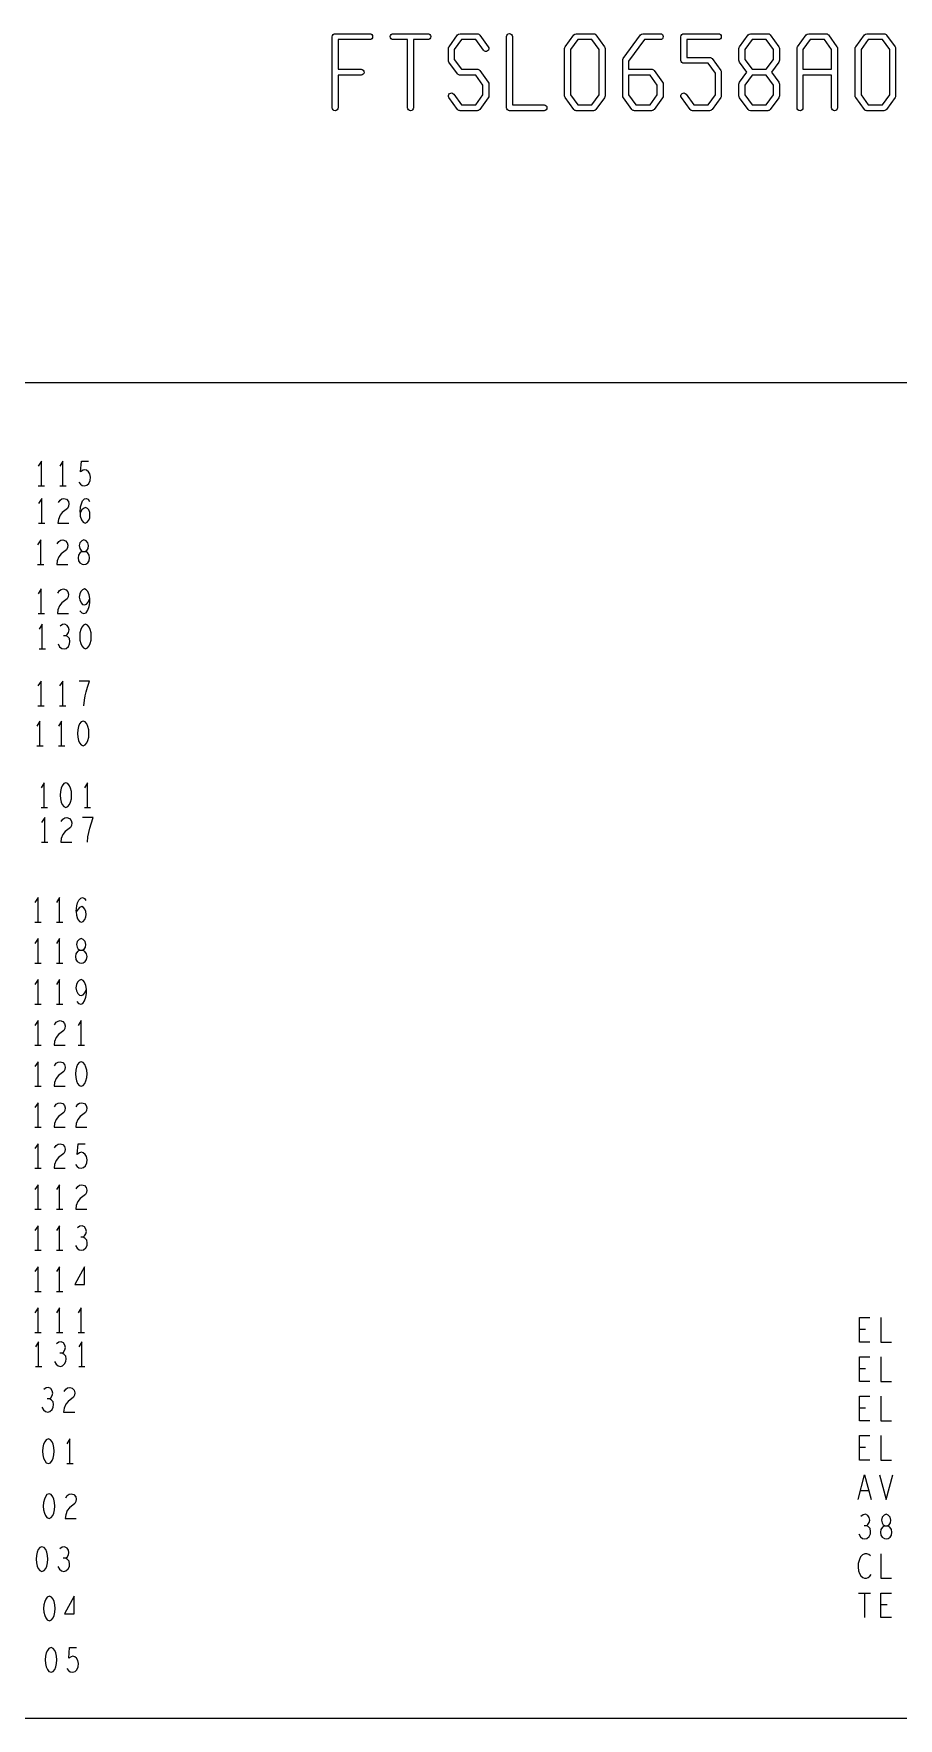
# Model space of a CAD drawing. Header units: millimetres. Extents: x 3228 to 3404, y -274 to -150.
# Drawn here: x 3300.29 to 3322.61, y -236.8 to -193.31 of the extents above; entities that cross this region are included whole.
import ezdxf

# ---------------------------------------------------------------- set-up
doc = ezdxf.new("R2010")
doc.units = ezdxf.units.MM
for name, color, linetype in [('gbr-dxf_layer0', 7, 'Continuous'), ('outline_layer0', 5, 'Continuous'), ('s_layer2', 7, 'Continuous')]:
    doc.layers.add(name, color=color, linetype=linetype)

msp = doc.modelspace()

# ---------------------------------------------------------------- linework, layer by layer
at = {"layer": 'gbr-dxf_layer0'}
msp.add_line((3307.995, -195.226), (3307.995, -194.31), dxfattribs=at)
at = {"layer": 'gbr-dxf_layer0', "linetype": 'Continuous'}
for points in [[(3307.995, -194.306), (3307.995, -193.393, -0.208517), (3308.018, -193.337, -0.208501), (3308.074, -193.314), (3308.964, -193.314, -1), (3308.964, -193.467), (3308.148, -193.467), (3308.148, -194.232), (3308.741, -194.232, -1), (3308.741, -194.384), (3308.148, -194.384), (3308.148, -195.226, -1), (3307.995, -195.226)], [(3309.572, -193.467, -1), (3309.572, -193.314), (3310.016, -193.314)], [(3310.02, -193.314), (3310.464, -193.314, -1), (3310.464, -193.467), (3310.094, -193.467), (3310.094, -195.226, -1), (3309.942, -195.226), (3309.942, -193.467), (3309.572, -193.467)]]:
    msp.add_lwpolyline(points, format="xyb", dxfattribs=at)
for points in [[(3310.995, -194), (3310.995, -193.696, -0.161897), (3311.011, -193.651), (3311.233, -193.346, -0.239742), (3311.295, -193.314), (3311.741, -193.314, -0.253505), (3311.805, -193.349), (3312.026, -193.651, -1), (3311.902, -193.741), (3311.702, -193.467), (3311.333, -193.467), (3311.148, -193.721), (3311.148, -193.977), (3311.333, -194.232), (3311.741, -194.232, -0.247601), (3311.804, -194.265), (3312.026, -194.569, -0.165513), (3312.04, -194.616), (3312.04, -194.92, -0.161897), (3312.025, -194.966), (3311.803, -195.269, -0.257177), (3311.738, -195.302), (3311.297, -195.302, -0.246448), (3311.233, -195.271), (3311.01, -194.965, -1), (3311.133, -194.875), (3311.333, -195.15), (3311.702, -195.15), (3311.888, -194.895), (3311.888, -194.639), (3311.702, -194.384), (3311.298, -194.384, -0.251415), (3311.233, -194.353), (3311.01, -194.047, -0.165513)], [(3312.495, -195.226), (3312.495, -193.39, -1), (3312.648, -193.39), (3312.648, -195.15), (3313.464, -195.15, -1), (3313.464, -195.302), (3312.574, -195.302, -0.421762)], [(3313.995, -194.918), (3313.995, -193.7, -0.170323), (3314.01, -193.651), (3314.233, -193.346, -0.239742), (3314.295, -193.314), (3314.739, -193.314, -0.246448), (3314.803, -193.346), (3315.024, -193.65, -0.166637), (3315.04, -193.696), (3315.04, -194.92, -0.16419), (3315.025, -194.966), (3314.803, -195.27, -0.249655), (3314.739, -195.302), (3314.295, -195.302, -0.247601), (3314.232, -195.269), (3314.01, -194.965, -0.165513)], [(3315.495, -194.92), (3315.495, -194.004, -0.165513), (3315.51, -193.957), (3315.956, -193.346, -0.239934), (3316.018, -193.314), (3316.464, -193.314, -1), (3316.464, -193.467), (3316.057, -193.467), (3315.648, -194.027), (3315.648, -194.232), (3316.241, -194.232, -0.247601), (3316.304, -194.265), (3316.526, -194.569, -0.165513), (3316.54, -194.616), (3316.54, -194.92, -0.161897), (3316.525, -194.966), (3316.303, -195.269, -0.257177), (3316.238, -195.302), (3315.797, -195.302, -0.246448), (3315.733, -195.271), (3315.511, -194.967, -0.166669)], [(3316.995, -194.002), (3316.995, -193.392, -0.429407), (3317.074, -193.314), (3317.964, -193.314, -1), (3317.964, -193.467), (3317.148, -193.467), (3317.148, -193.926), (3317.739, -193.926, -0.246448), (3317.803, -193.957), (3318.026, -194.263, -0.170321), (3318.04, -194.311), (3318.04, -194.918, -0.165513), (3318.026, -194.965), (3317.803, -195.27, -0.249655), (3317.739, -195.302), (3317.295, -195.302, -0.247601), (3317.232, -195.269), (3317.01, -194.965, -1), (3317.133, -194.875), (3317.334, -195.15), (3317.702, -195.15), (3317.888, -194.895), (3317.888, -194.333), (3317.702, -194.078), (3317.074, -194.078, -0.421762)], [(3318.495, -194.92), (3318.495, -194.616, -0.165513), (3318.51, -194.569), (3318.7, -194.308), (3318.51, -194.047, -0.165513), (3318.495, -194), (3318.495, -193.7, -0.170323), (3318.51, -193.651), (3318.733, -193.346, -0.240361), (3318.795, -193.314), (3319.238, -193.314, -0.251415), (3319.303, -193.346), (3319.526, -193.651, -0.170321), (3319.54, -193.7), (3319.54, -194, -0.165513), (3319.526, -194.047), (3319.335, -194.308), (3319.526, -194.569, -0.165513), (3319.54, -194.616), (3319.54, -194.92, -0.161897), (3319.525, -194.966), (3319.303, -195.27, -0.249655), (3319.239, -195.302), (3318.795, -195.302, -0.240361), (3318.733, -195.271), (3318.511, -194.967, -0.166669)], [(3319.995, -195.226), (3319.995, -193.7, -0.170323), (3320.01, -193.651), (3320.233, -193.346, -0.239742), (3320.295, -193.314), (3320.739, -193.314, -0.246448), (3320.803, -193.346), (3321.024, -193.65, -0.166637), (3321.04, -193.696), (3321.04, -195.226, -1), (3320.888, -195.226), (3320.888, -194.384), (3320.148, -194.384), (3320.148, -195.226, -1)], [(3321.495, -194.918), (3321.495, -193.696, -0.161897), (3321.511, -193.651), (3321.733, -193.346, -0.239742), (3321.795, -193.314), (3322.241, -193.314, -0.253505), (3322.305, -193.349), (3322.524, -193.65, -0.166637), (3322.54, -193.696), (3322.54, -194.918, -0.165513), (3322.526, -194.965), (3322.303, -195.27, -0.249655), (3322.239, -195.302), (3321.798, -195.302, -0.251415), (3321.733, -195.271), (3321.51, -194.965, -0.165513)]]:
    msp.add_lwpolyline(points, format="xyb", close=True, dxfattribs=at)
for points in [[(3314.148, -194.895), (3314.333, -195.15), (3314.702, -195.15), (3314.888, -194.895), (3314.888, -193.721), (3314.702, -193.467), (3314.333, -193.467), (3314.148, -193.721)], [(3318.648, -193.977), (3318.833, -194.232), (3319.202, -194.232), (3319.388, -193.977), (3319.388, -193.721), (3319.202, -193.467), (3318.833, -193.467), (3318.648, -193.721)], [(3320.148, -194.232), (3320.888, -194.232), (3320.888, -193.721), (3320.702, -193.467), (3320.333, -193.467), (3320.148, -193.721)], [(3321.648, -194.895), (3321.833, -195.15), (3322.202, -195.15), (3322.388, -194.895), (3322.388, -193.721), (3322.202, -193.467), (3321.833, -193.467), (3321.648, -193.721)], [(3315.648, -194.895), (3315.833, -195.15), (3316.202, -195.15), (3316.388, -194.895), (3316.388, -194.639), (3316.202, -194.384), (3315.648, -194.384)], [(3318.648, -194.895), (3318.833, -195.15), (3319.202, -195.15), (3319.388, -194.895), (3319.388, -194.639), (3319.202, -194.384), (3318.833, -194.384), (3318.648, -194.639)]]:
    msp.add_lwpolyline(points, close=True, dxfattribs=at)
at = {"layer": 'outline_layer0'}
msp.add_lwpolyline([(3281.575, -236.802), (3351.834, -236.802, 0.198849), (3352.541, -236.509), (3363.296, -225.754, -0.198916), (3364.003, -225.461), (3378.516, -225.461, 0.414068), (3379.016, -224.961), (3379.016, -214.166, 0.414218), (3378.516, -213.666), (3364.003, -213.666, -0.198916), (3363.296, -213.373), (3352.544, -202.621, 0.198916), (3351.837, -202.328), (3281.537, -202.328, 0.198917), (3280.83, -202.621), (3269.076, -214.375, -0.198733), (3268.722, -214.521), (3260.642, -214.521, 0.414362), (3260.141, -215.021), (3260.141, -224.021, 0.414216), (3260.642, -224.521), (3268.673, -224.521, -0.198921), (3269.026, -224.668), (3280.868, -236.509, 0.198917)], format="xyb", close=True, dxfattribs=at)
at = {"layer": 's_layer2'}
for p, q in [((3300.488, -204.352), (3300.407, -204.479)), ((3300.488, -204.987), (3300.488, -204.352)), ((3301.046, -204.352), (3300.965, -204.479)), ((3301.046, -204.987), (3301.046, -204.352)), ((3300.407, -204.987), (3300.569, -204.987)), ((3300.965, -204.987), (3301.127, -204.987)), ((3300.5, -205.313), (3300.418, -205.44)), ((3300.5, -205.948), (3300.5, -205.313)), ((3300.418, -205.948), (3300.581, -205.948)), ((3300.471, -206.381), (3300.389, -206.508)), ((3300.471, -207.016), (3300.471, -206.381)), ((3300.389, -207.016), (3300.552, -207.016)), ((3300.486, -207.648), (3300.404, -207.775)), ((3300.486, -208.283), (3300.486, -207.648)), ((3300.404, -208.283), (3300.567, -208.283)), ((3300.512, -208.558), (3300.43, -208.685)), ((3300.512, -209.193), (3300.512, -208.558)), ((3300.43, -209.193), (3300.593, -209.193)), ((3300.482, -210.026), (3300.401, -210.153)), ((3300.482, -210.661), (3300.482, -210.026)), ((3301.04, -210.026), (3300.959, -210.153)), ((3301.04, -210.661), (3301.04, -210.026)), ((3301.733, -210.026), (3301.463, -210.026)), ((3300.401, -210.661), (3300.563, -210.661)), ((3300.959, -210.661), (3301.121, -210.661)), ((3300.452, -211.059), (3300.371, -211.186)), ((3300.452, -211.694), (3300.452, -211.059)), ((3301.01, -211.059), (3300.929, -211.186)), ((3301.01, -211.694), (3301.01, -211.059)), ((3300.371, -211.694), (3300.533, -211.694)), ((3300.929, -211.694), (3301.091, -211.694)), ((3300.564, -212.652), (3300.483, -212.779)), ((3300.564, -213.287), (3300.564, -212.652)), ((3301.68, -212.652), (3301.598, -212.779)), ((3301.68, -213.287), (3301.68, -212.652)), ((3300.483, -213.287), (3300.645, -213.287)), ((3301.598, -213.287), (3301.761, -213.287)), ((3300.574, -213.55), (3300.492, -213.677)), ((3300.574, -214.185), (3300.574, -213.55)), ((3301.825, -213.55), (3301.554, -213.55)), ((3300.492, -214.185), (3300.655, -214.185)), ((3300.402, -215.616), (3300.32, -215.743)), ((3300.402, -216.251), (3300.402, -215.616)), ((3300.96, -215.616), (3300.879, -215.743)), ((3300.96, -216.251), (3300.96, -215.616)), ((3300.32, -216.251), (3300.483, -216.251)), ((3300.879, -216.251), (3301.041, -216.251)), ((3300.402, -216.675), (3300.32, -216.802)), ((3300.402, -217.31), (3300.402, -216.675)), ((3300.96, -216.675), (3300.879, -216.802)), ((3300.96, -217.31), (3300.96, -216.675)), ((3300.32, -217.31), (3300.483, -217.31)), ((3300.879, -217.31), (3301.041, -217.31)), ((3300.402, -217.733), (3300.32, -217.86)), ((3300.402, -218.368), (3300.402, -217.733)), ((3300.96, -217.733), (3300.879, -217.86)), ((3300.96, -218.368), (3300.96, -217.733)), ((3300.32, -218.368), (3300.483, -218.368)), ((3300.879, -218.368), (3301.041, -218.368)), ((3300.402, -218.792), (3300.32, -218.919)), ((3300.402, -219.427), (3300.402, -218.792)), ((3301.518, -218.792), (3301.437, -218.919)), ((3301.518, -219.427), (3301.518, -218.792)), ((3300.32, -219.427), (3300.483, -219.427)), ((3301.437, -219.427), (3301.599, -219.427)), ((3300.402, -219.851), (3300.32, -219.978)), ((3300.402, -220.486), (3300.402, -219.851)), ((3300.32, -220.486), (3300.483, -220.486)), ((3300.402, -220.91), (3300.32, -221.037)), ((3300.402, -221.545), (3300.402, -220.91)), ((3300.32, -221.545), (3300.483, -221.545)), ((3300.402, -221.969), (3300.32, -222.096)), ((3300.402, -222.604), (3300.402, -221.969)), ((3300.32, -222.604), (3300.483, -222.604)), ((3300.402, -223.027), (3300.32, -223.154)), ((3300.402, -223.662), (3300.402, -223.027)), ((3300.96, -223.027), (3300.879, -223.154)), ((3300.96, -223.662), (3300.96, -223.027)), ((3300.32, -223.662), (3300.483, -223.662)), ((3300.879, -223.662), (3301.041, -223.662)), ((3300.402, -224.086), (3300.32, -224.213)), ((3300.402, -224.721), (3300.402, -224.086)), ((3300.96, -224.086), (3300.879, -224.213)), ((3300.96, -224.721), (3300.96, -224.086)), ((3300.32, -224.721), (3300.483, -224.721)), ((3300.879, -224.721), (3301.041, -224.721)), ((3300.402, -225.145), (3300.32, -225.272)), ((3300.402, -225.78), (3300.402, -225.145)), ((3300.96, -225.145), (3300.879, -225.272)), ((3300.96, -225.78), (3300.96, -225.145)), ((3301.599, -225.145), (3301.349, -225.6)), ((3300.32, -225.78), (3300.483, -225.78)), ((3300.879, -225.78), (3301.041, -225.78)), ((3300.402, -226.204), (3300.32, -226.331)), ((3300.402, -226.839), (3300.402, -226.204)), ((3300.96, -226.204), (3300.879, -226.331)), ((3300.96, -226.839), (3300.96, -226.204)), ((3301.518, -226.204), (3301.437, -226.331)), ((3301.518, -226.839), (3301.518, -226.204)), ((3300.32, -226.839), (3300.483, -226.839)), ((3300.879, -226.839), (3301.041, -226.839)), ((3301.437, -226.839), (3301.599, -226.839)), ((3321.765, -226.763), (3321.603, -226.763)), ((3300.417, -227.082), (3300.336, -227.209)), ((3300.417, -227.717), (3300.417, -227.082)), ((3301.533, -227.082), (3301.452, -227.209)), ((3301.533, -227.717), (3301.533, -227.082)), ((3300.336, -227.717), (3300.498, -227.717)), ((3301.452, -227.717), (3301.614, -227.717)), ((3321.765, -227.779), (3321.603, -227.779)), ((3321.765, -228.795), (3321.603, -228.795)), ((3301.227, -229.59), (3301.146, -229.717)), ((3301.227, -230.225), (3301.227, -229.59)), ((3321.765, -229.811), (3321.603, -229.811)), ((3301.146, -230.225), (3301.308, -230.225)), ((3321.569, -231.155), (3321.738, -230.52)), ((3321.738, -230.52), (3321.907, -231.155)), ((3322.127, -230.52), (3322.296, -231.155)), ((3322.296, -231.155), (3322.465, -230.52)), ((3321.846, -230.932), (3321.63, -230.932)), ((3301.335, -233.65), (3301.085, -234.105)), ((3321.582, -233.568), (3321.893, -233.568)), ((3321.738, -233.568), (3321.738, -234.203)), ((3322.323, -233.875), (3322.161, -233.875))]:
    msp.add_line(p, q, dxfattribs=at)
for points in [[(3301.503, -204.627), (3301.523, -204.352), (3301.706, -204.352)], [(3301.455, -204.892), (3301.496, -204.945), (3301.543, -204.976), (3301.604, -204.987), (3301.665, -204.966), (3301.712, -204.924), (3301.746, -204.849), (3301.753, -204.765), (3301.74, -204.68), (3301.706, -204.627), (3301.658, -204.585), (3301.611, -204.574), (3301.564, -204.585), (3301.503, -204.627)], [(3300.929, -205.419), (3300.97, -205.355), (3301.017, -205.324), (3301.071, -205.313), (3301.139, -205.334), (3301.186, -205.387), (3301.2, -205.451), (3301.193, -205.514), (3301.166, -205.567), (3301.03, -205.673), (3300.97, -205.747), (3300.929, -205.853), (3300.915, -205.948), (3301.2, -205.948)], [(3301.487, -205.662), (3301.5, -205.525), (3301.521, -205.451), (3301.554, -205.377), (3301.602, -205.324), (3301.649, -205.313), (3301.697, -205.334), (3301.73, -205.387)], [(3300.9, -206.487), (3300.941, -206.424), (3300.988, -206.392), (3301.042, -206.381), (3301.11, -206.402), (3301.157, -206.455), (3301.171, -206.519), (3301.164, -206.582), (3301.137, -206.635), (3301.002, -206.741), (3300.941, -206.815), (3300.9, -206.921), (3300.886, -207.016), (3301.171, -207.016)], [(3301.553, -206.678), (3301.492, -206.709), (3301.451, -206.773), (3301.438, -206.847), (3301.451, -206.921), (3301.485, -206.974), (3301.539, -207.006), (3301.586, -207.016)], [(3301.586, -207.016), (3301.634, -207.006), (3301.688, -206.974), (3301.722, -206.921), (3301.735, -206.847), (3301.722, -206.773), (3301.681, -206.709), (3301.62, -206.678)], [(3300.915, -207.753), (3300.956, -207.69), (3301.003, -207.658), (3301.057, -207.648), (3301.125, -207.669), (3301.172, -207.722), (3301.186, -207.785), (3301.179, -207.849), (3301.152, -207.902), (3301.016, -208.007), (3300.956, -208.081), (3300.915, -208.187), (3300.901, -208.283), (3301.186, -208.283)], [(3301.486, -208.209), (3301.534, -208.261), (3301.588, -208.283), (3301.642, -208.261), (3301.69, -208.198), (3301.723, -208.103), (3301.737, -208.007), (3301.737, -207.891)], [(3301.117, -208.855), (3301.157, -208.823), (3301.191, -208.77), (3301.205, -208.706), (3301.191, -208.643), (3301.157, -208.59), (3301.097, -208.558), (3301.036, -208.569), (3300.975, -208.611)], [(3300.921, -209.066), (3300.961, -209.14), (3301.015, -209.182), (3301.076, -209.193), (3301.131, -209.182), (3301.185, -209.13), (3301.218, -209.066), (3301.225, -209.003), (3301.212, -208.928), (3301.164, -208.876), (3301.117, -208.855), (3301.056, -208.855)], [(3301.584, -210.661), (3301.598, -210.523), (3301.618, -210.407), (3301.645, -210.301), (3301.679, -210.184), (3301.733, -210.026)], [(3301.003, -213.655), (3301.044, -213.592), (3301.091, -213.56), (3301.145, -213.55), (3301.213, -213.571), (3301.26, -213.624), (3301.274, -213.687), (3301.267, -213.751), (3301.24, -213.804), (3301.104, -213.91), (3301.044, -213.984), (3301.003, -214.089), (3300.989, -214.185), (3301.274, -214.185)], [(3301.676, -214.185), (3301.69, -214.047), (3301.71, -213.931), (3301.737, -213.825), (3301.771, -213.708), (3301.825, -213.55)], [(3301.389, -215.965), (3301.403, -215.828), (3301.423, -215.753), (3301.457, -215.679), (3301.504, -215.626), (3301.552, -215.616), (3301.599, -215.637), (3301.633, -215.69)], [(3301.484, -216.971), (3301.423, -217.003), (3301.382, -217.066), (3301.369, -217.14), (3301.382, -217.214), (3301.416, -217.267), (3301.47, -217.299), (3301.518, -217.31)], [(3301.518, -217.31), (3301.565, -217.299), (3301.619, -217.267), (3301.653, -217.214), (3301.667, -217.14), (3301.653, -217.066), (3301.613, -217.003), (3301.552, -216.971)], [(3301.403, -218.294), (3301.45, -218.347), (3301.504, -218.368), (3301.558, -218.347), (3301.606, -218.284), (3301.639, -218.189), (3301.653, -218.093), (3301.653, -217.977)], [(3300.831, -218.898), (3300.872, -218.835), (3300.919, -218.803), (3300.973, -218.792), (3301.041, -218.813), (3301.088, -218.866), (3301.102, -218.93), (3301.095, -218.993), (3301.068, -219.046), (3300.933, -219.152), (3300.872, -219.226), (3300.831, -219.332), (3300.818, -219.427), (3301.102, -219.427)], [(3300.831, -219.957), (3300.872, -219.893), (3300.919, -219.862), (3300.973, -219.851), (3301.041, -219.872), (3301.088, -219.925), (3301.102, -219.989), (3301.095, -220.052), (3301.068, -220.105), (3300.933, -220.211), (3300.872, -220.285), (3300.831, -220.391), (3300.818, -220.486), (3301.102, -220.486)], [(3300.831, -221.016), (3300.872, -220.952), (3300.919, -220.92), (3300.973, -220.91), (3301.041, -220.931), (3301.088, -220.984), (3301.102, -221.047), (3301.095, -221.111), (3301.068, -221.164), (3300.933, -221.27), (3300.872, -221.344), (3300.831, -221.45), (3300.818, -221.545), (3301.102, -221.545)], [(3301.389, -221.016), (3301.43, -220.952), (3301.477, -220.92), (3301.531, -220.91), (3301.599, -220.931), (3301.646, -220.984), (3301.66, -221.047), (3301.653, -221.111), (3301.626, -221.164), (3301.491, -221.27), (3301.43, -221.344), (3301.389, -221.45), (3301.376, -221.545), (3301.66, -221.545)], [(3300.831, -222.074), (3300.872, -222.011), (3300.919, -221.979), (3300.973, -221.969), (3301.041, -221.99), (3301.088, -222.043), (3301.102, -222.106), (3301.095, -222.17), (3301.068, -222.223), (3300.933, -222.328), (3300.872, -222.403), (3300.831, -222.508), (3300.818, -222.604), (3301.102, -222.604)], [(3301.369, -222.508), (3301.409, -222.561), (3301.457, -222.593), (3301.518, -222.604), (3301.579, -222.582), (3301.626, -222.54), (3301.66, -222.466), (3301.667, -222.381), (3301.653, -222.297), (3301.619, -222.244), (3301.572, -222.201), (3301.524, -222.191), (3301.477, -222.201), (3301.416, -222.244)], [(3301.416, -222.244), (3301.437, -221.969), (3301.619, -221.969)], [(3301.389, -223.133), (3301.43, -223.07), (3301.477, -223.038), (3301.531, -223.027), (3301.599, -223.049), (3301.646, -223.102), (3301.66, -223.165), (3301.653, -223.228), (3301.626, -223.281), (3301.491, -223.387), (3301.43, -223.461), (3301.389, -223.567), (3301.376, -223.662), (3301.66, -223.662)], [(3301.369, -224.594), (3301.409, -224.668), (3301.464, -224.711), (3301.524, -224.721), (3301.579, -224.711), (3301.633, -224.658), (3301.667, -224.594), (3301.673, -224.531), (3301.66, -224.457), (3301.613, -224.404), (3301.565, -224.383), (3301.504, -224.383)], [(3301.565, -224.383), (3301.606, -224.351), (3301.639, -224.298), (3301.653, -224.235), (3301.639, -224.171), (3301.606, -224.118), (3301.545, -224.086), (3301.484, -224.097), (3301.423, -224.139)], [(3301.349, -225.6), (3301.599, -225.6), (3301.599, -225.145)], [(3321.873, -227.091), (3321.603, -227.091), (3321.603, -226.456), (3321.873, -226.456)], [(3322.161, -226.456), (3322.161, -227.091), (3322.431, -227.091)], [(3300.826, -227.59), (3300.867, -227.664), (3300.921, -227.706), (3300.982, -227.717), (3301.036, -227.706), (3301.09, -227.653), (3301.124, -227.59), (3301.131, -227.526), (3301.117, -227.452), (3301.07, -227.399), (3301.023, -227.378), (3300.962, -227.378)], [(3301.023, -227.378), (3301.063, -227.346), (3301.097, -227.293), (3301.11, -227.23), (3301.097, -227.166), (3301.063, -227.113), (3301.002, -227.082), (3300.941, -227.092), (3300.88, -227.135)], [(3321.873, -228.107), (3321.603, -228.107), (3321.603, -227.472), (3321.873, -227.472)], [(3322.161, -227.472), (3322.161, -228.107), (3322.431, -228.107)], [(3300.696, -228.557), (3300.736, -228.525), (3300.77, -228.472), (3300.784, -228.409), (3300.77, -228.345), (3300.736, -228.292), (3300.675, -228.261), (3300.615, -228.271), (3300.554, -228.314)], [(3301.078, -228.367), (3301.118, -228.303), (3301.166, -228.271), (3301.22, -228.261), (3301.288, -228.282), (3301.335, -228.335), (3301.349, -228.398), (3301.342, -228.462), (3301.315, -228.515), (3301.179, -228.621), (3301.118, -228.694), (3301.078, -228.8), (3301.064, -228.896), (3301.349, -228.896)], [(3300.5, -228.769), (3300.54, -228.843), (3300.594, -228.885), (3300.655, -228.896), (3300.71, -228.885), (3300.764, -228.832), (3300.797, -228.769), (3300.804, -228.705), (3300.791, -228.631), (3300.743, -228.578), (3300.696, -228.557), (3300.635, -228.557)], [(3321.873, -229.123), (3321.603, -229.123), (3321.603, -228.488), (3321.873, -228.488)], [(3322.161, -228.488), (3322.161, -229.123), (3322.431, -229.123)], [(3321.873, -230.139), (3321.603, -230.139), (3321.603, -229.504), (3321.873, -229.504)], [(3322.161, -229.504), (3322.161, -230.139), (3322.431, -230.139)], [(3301.118, -231.113), (3301.158, -231.049), (3301.205, -231.017), (3301.26, -231.007), (3301.327, -231.028), (3301.375, -231.081), (3301.388, -231.144), (3301.381, -231.208), (3301.354, -231.261), (3301.219, -231.367), (3301.158, -231.441), (3301.118, -231.547), (3301.104, -231.642), (3301.388, -231.642)], [(3321.785, -231.832), (3321.826, -231.8), (3321.86, -231.747), (3321.873, -231.684), (3321.86, -231.62), (3321.826, -231.567), (3321.765, -231.536), (3321.704, -231.546), (3321.643, -231.589)], [(3321.589, -232.044), (3321.63, -232.118), (3321.684, -232.16), (3321.745, -232.171), (3321.799, -232.16), (3321.853, -232.107), (3321.887, -232.044), (3321.893, -231.98), (3321.88, -231.906), (3321.832, -231.853), (3321.785, -231.832), (3321.724, -231.832)], [(3322.262, -231.832), (3322.201, -231.864), (3322.161, -231.927), (3322.147, -232.001), (3322.161, -232.075), (3322.194, -232.128), (3322.249, -232.16), (3322.296, -232.171)], [(3322.296, -232.171), (3322.343, -232.16), (3322.397, -232.128), (3322.431, -232.075), (3322.445, -232.001), (3322.431, -231.927), (3322.39, -231.864), (3322.33, -231.832)], [(3301.11, -232.67), (3301.151, -232.638), (3301.185, -232.586), (3301.198, -232.522), (3301.185, -232.459), (3301.151, -232.406), (3301.09, -232.374), (3301.029, -232.384), (3300.968, -232.427)], [(3321.887, -232.605), (3321.846, -232.573), (3321.799, -232.552), (3321.745, -232.552), (3321.684, -232.583), (3321.636, -232.636), (3321.603, -232.7), (3321.575, -232.806), (3321.569, -232.901), (3321.582, -232.996), (3321.603, -233.06), (3321.643, -233.123), (3321.69, -233.165), (3321.738, -233.187), (3321.785, -233.187), (3321.832, -233.165), (3321.873, -233.134), (3321.907, -233.091)], [(3322.161, -232.552), (3322.161, -233.187), (3322.431, -233.187)], [(3300.914, -232.882), (3300.955, -232.956), (3301.009, -232.998), (3301.07, -233.009), (3301.124, -232.998), (3301.178, -232.946), (3301.212, -232.882), (3301.219, -232.819), (3301.205, -232.744), (3301.158, -232.692), (3301.11, -232.67), (3301.049, -232.67)], [(3301.085, -234.105), (3301.335, -234.105), (3301.335, -233.65)], [(3322.431, -234.203), (3322.161, -234.203), (3322.161, -233.568), (3322.431, -233.568)], [(3301.147, -235.518), (3301.188, -235.571), (3301.235, -235.603), (3301.296, -235.613), (3301.357, -235.592), (3301.404, -235.55), (3301.438, -235.476), (3301.445, -235.391), (3301.431, -235.306), (3301.397, -235.253), (3301.35, -235.211), (3301.303, -235.2), (3301.255, -235.211), (3301.195, -235.253)], [(3301.195, -235.253), (3301.215, -234.978), (3301.397, -234.978)]]:
    msp.add_lwpolyline(points, dxfattribs=at)
for points in [[(3301.622, -205.948), (3301.67, -205.927), (3301.71, -205.874), (3301.737, -205.81), (3301.744, -205.747), (3301.737, -205.673), (3301.71, -205.609), (3301.676, -205.567), (3301.629, -205.546), (3301.575, -205.567), (3301.534, -205.609), (3301.488, -205.681), (3301.494, -205.768), (3301.521, -205.863), (3301.568, -205.927)], [(3301.553, -206.678), (3301.62, -206.678), (3301.661, -206.656), (3301.695, -206.604), (3301.708, -206.529), (3301.688, -206.455), (3301.641, -206.402), (3301.586, -206.381), (3301.532, -206.402), (3301.485, -206.455), (3301.465, -206.529), (3301.478, -206.604), (3301.512, -206.656)], [(3301.601, -208.06), (3301.656, -208.039), (3301.696, -207.986), (3301.737, -207.891), (3301.723, -207.796), (3301.69, -207.711), (3301.649, -207.669), (3301.601, -207.648), (3301.547, -207.669), (3301.507, -207.711), (3301.48, -207.775), (3301.466, -207.859), (3301.48, -207.933), (3301.514, -208.007), (3301.554, -208.05)], [(3301.628, -209.193), (3301.682, -209.172), (3301.722, -209.119), (3301.749, -209.055), (3301.77, -208.971), (3301.776, -208.876), (3301.77, -208.78), (3301.749, -208.696), (3301.722, -208.632), (3301.682, -208.579), (3301.628, -208.558), (3301.574, -208.579), (3301.533, -208.632), (3301.506, -208.696), (3301.485, -208.78), (3301.479, -208.876), (3301.485, -208.971), (3301.506, -209.055), (3301.533, -209.119), (3301.574, -209.172)], [(3301.568, -211.694), (3301.622, -211.673), (3301.663, -211.62), (3301.69, -211.556), (3301.71, -211.472), (3301.717, -211.376), (3301.71, -211.281), (3301.69, -211.196), (3301.663, -211.133), (3301.622, -211.08), (3301.568, -211.059), (3301.514, -211.08), (3301.473, -211.133), (3301.446, -211.196), (3301.426, -211.281), (3301.419, -211.376), (3301.426, -211.472), (3301.446, -211.556), (3301.473, -211.62), (3301.514, -211.673)], [(3301.122, -213.287), (3301.176, -213.266), (3301.216, -213.213), (3301.244, -213.15), (3301.264, -213.065), (3301.27, -212.97), (3301.264, -212.875), (3301.244, -212.79), (3301.216, -212.727), (3301.176, -212.674), (3301.122, -212.652), (3301.068, -212.674), (3301.027, -212.727), (3301, -212.79), (3300.98, -212.875), (3300.973, -212.97), (3300.98, -213.065), (3301, -213.15), (3301.027, -213.213), (3301.068, -213.266)], [(3301.524, -216.251), (3301.572, -216.23), (3301.613, -216.177), (3301.639, -216.113), (3301.646, -216.05), (3301.639, -215.976), (3301.613, -215.912), (3301.579, -215.87), (3301.531, -215.849), (3301.477, -215.87), (3301.437, -215.912), (3301.39, -215.984), (3301.396, -216.071), (3301.423, -216.166), (3301.47, -216.23)], [(3301.484, -216.971), (3301.552, -216.971), (3301.592, -216.95), (3301.626, -216.897), (3301.639, -216.823), (3301.619, -216.749), (3301.572, -216.696), (3301.518, -216.675), (3301.464, -216.696), (3301.416, -216.749), (3301.396, -216.823), (3301.409, -216.897), (3301.443, -216.95)], [(3301.518, -218.146), (3301.572, -218.125), (3301.613, -218.072), (3301.653, -217.977), (3301.639, -217.882), (3301.606, -217.797), (3301.565, -217.755), (3301.518, -217.733), (3301.464, -217.755), (3301.423, -217.797), (3301.396, -217.86), (3301.382, -217.945), (3301.396, -218.019), (3301.43, -218.093), (3301.47, -218.136)], [(3301.518, -220.486), (3301.572, -220.465), (3301.613, -220.412), (3301.639, -220.349), (3301.66, -220.264), (3301.667, -220.168), (3301.66, -220.073), (3301.639, -219.989), (3301.613, -219.925), (3301.572, -219.872), (3301.518, -219.851), (3301.464, -219.872), (3301.423, -219.925), (3301.396, -219.989), (3301.376, -220.073), (3301.369, -220.168), (3301.376, -220.264), (3301.396, -220.349), (3301.423, -220.412), (3301.464, -220.465)], [(3300.669, -230.225), (3300.723, -230.204), (3300.764, -230.151), (3300.791, -230.087), (3300.811, -230.003), (3300.818, -229.907), (3300.811, -229.812), (3300.791, -229.727), (3300.764, -229.664), (3300.723, -229.611), (3300.669, -229.59), (3300.615, -229.611), (3300.574, -229.664), (3300.547, -229.727), (3300.527, -229.812), (3300.52, -229.907), (3300.527, -230.003), (3300.547, -230.087), (3300.574, -230.151), (3300.615, -230.204)], [(3300.688, -231.642), (3300.742, -231.621), (3300.783, -231.568), (3300.81, -231.504), (3300.83, -231.42), (3300.837, -231.324), (3300.83, -231.229), (3300.81, -231.144), (3300.783, -231.081), (3300.742, -231.028), (3300.688, -231.007), (3300.634, -231.028), (3300.593, -231.081), (3300.566, -231.144), (3300.546, -231.229), (3300.539, -231.324), (3300.546, -231.42), (3300.566, -231.504), (3300.593, -231.568), (3300.634, -231.621)], [(3322.262, -231.832), (3322.33, -231.832), (3322.37, -231.811), (3322.404, -231.758), (3322.418, -231.684), (3322.397, -231.61), (3322.35, -231.557), (3322.296, -231.536), (3322.242, -231.557), (3322.194, -231.61), (3322.174, -231.684), (3322.188, -231.758), (3322.221, -231.811)], [(3300.505, -233.009), (3300.559, -232.988), (3300.6, -232.935), (3300.627, -232.871), (3300.647, -232.787), (3300.654, -232.692), (3300.647, -232.596), (3300.627, -232.511), (3300.6, -232.448), (3300.559, -232.395), (3300.505, -232.374), (3300.451, -232.395), (3300.41, -232.448), (3300.383, -232.511), (3300.363, -232.596), (3300.356, -232.692), (3300.363, -232.787), (3300.383, -232.871), (3300.41, -232.935), (3300.451, -232.988)], [(3300.696, -234.285), (3300.75, -234.264), (3300.791, -234.211), (3300.818, -234.148), (3300.838, -234.063), (3300.845, -233.968), (3300.838, -233.873), (3300.818, -233.788), (3300.791, -233.724), (3300.75, -233.672), (3300.696, -233.65), (3300.642, -233.672), (3300.601, -233.724), (3300.574, -233.788), (3300.554, -233.873), (3300.547, -233.968), (3300.554, -234.063), (3300.574, -234.148), (3300.601, -234.211), (3300.642, -234.264)], [(3300.738, -235.613), (3300.792, -235.592), (3300.833, -235.539), (3300.86, -235.476), (3300.88, -235.391), (3300.887, -235.296), (3300.88, -235.2), (3300.86, -235.116), (3300.833, -235.052), (3300.792, -234.999), (3300.738, -234.978), (3300.684, -234.999), (3300.643, -235.052), (3300.616, -235.116), (3300.596, -235.2), (3300.589, -235.296), (3300.596, -235.391), (3300.616, -235.476), (3300.643, -235.539), (3300.684, -235.592)]]:
    msp.add_lwpolyline(points, close=True, dxfattribs=at)

doc.saveas('drawing.dxf')
